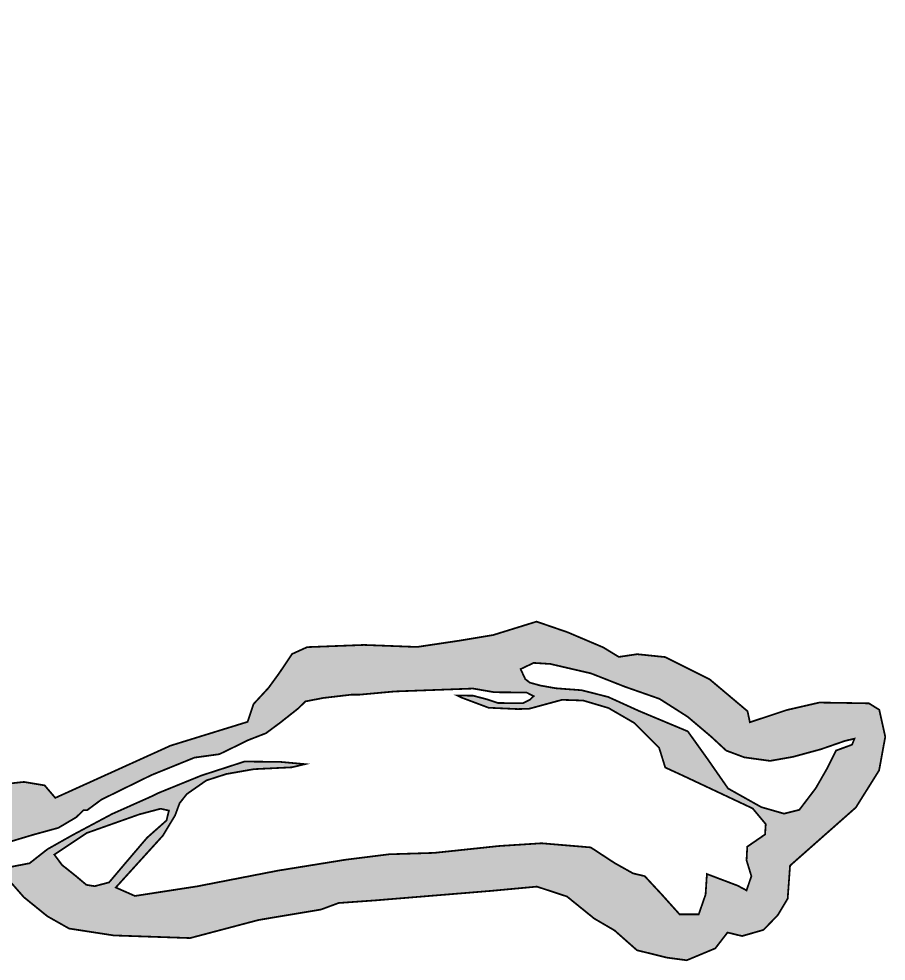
# Model space of a CAD drawing. Header units: metres. Extents: x 319750 to 415268, y 1725605 to 1842937.
# Drawn here: x 337476 to 338460, y 1777263 to 1778332 of the extents above; entities that cross this region are included whole.
import ezdxf

# ---------------------------------------------------------------- set-up
doc = ezdxf.new("R2010")
doc.units = ezdxf.units.M
doc.header["$MEASUREMENT"] = 0
doc.layers.add('MANGROOVES BUFFER ZONE', color=120, linetype='Continuous')

msp = doc.modelspace()

# ---------------------------------------------------------------- hatches: boundary and pattern name
at = {"layer": 'MANGROOVES BUFFER ZONE'}
h = msp.add_hatch(dxfattribs=at)
h.set_pattern_fill('GRASS', color=256, scale=10)
h.paths.add_polyline_path([(337549.1, 1777434), (337553.2, 1777434), (337569.4, 1777446), (337626.3, 1777473.9), (337675.1, 1777493.7), (337703.4, 1777497.6), (337719.7, 1777505.5), (337736, 1777513.5), (337756.3, 1777521.4), (337772.5, 1777533.4), (337792.9, 1777549.5), (337801.1, 1777557.5), (337821.3, 1777561.4), (337853.8, 1777565.2), (337861.9, 1777565.1), (337902.4, 1777568.8), (337991.4, 1777572.1), (338015.7, 1777567.9), (338040, 1777567.7), (338052.1, 1777567.6), (338060.2, 1777563.5), (338056.1, 1777559.5), (338048, 1777555.5), (338031.8, 1777555.6), (338019.6, 1777555.7), (338007.5, 1777559.8), (337991.4, 1777564), (337973.4, 1777564.2), (337978.1, 1777561.9), (338009.1, 1777550.3), (338042.3, 1777548.8), (338055.2, 1777549.2), (338092.4, 1777559.3), (338116.5, 1777558.5), (338145.2, 1777550), (338174.7, 1777532.9), (338202.6, 1777505), (338209.6, 1777482.5), (338231.3, 1777472.5), (338308.9, 1777436), (338323.7, 1777418.2), (338322.9, 1777406.5), (338302.7, 1777392.6), (338301.9, 1777377.1), (338307.4, 1777359.2), (338301.9, 1777343), (338291.8, 1777348.4), (338256.9, 1777361.6), (338255.4, 1777338.3), (338247.6, 1777315.8), (338225.9, 1777315.8), (338205.7, 1777338.3), (338186.3, 1777359.2), (338173.1, 1777362.3), (338152.2, 1777374), (338125, 1777391.8), (338069.1, 1777396.5), (338021, 1777393.4), (337947.3, 1777385.6), (337896.1, 1777384), (337846.5, 1777377.8), (337769.6, 1777365.4), (337678.1, 1777347.6), (337607.5, 1777336.7), (337585.8, 1777346.3), (337639.2, 1777405.1), (337653.1, 1777428.1), (337658.3, 1777442.1), (337666.5, 1777452.4), (337688.6, 1777467.8), (337711.3, 1777475.1), (337742.5, 1777480.6), (337785.6, 1777482.7), (337800.6, 1777486.3), (337772.2, 1777488.9), (337747.9, 1777489.1), (337739.8, 1777489.2), (337731.7, 1777489.2), (337707.4, 1777481.3), (337683, 1777473.4), (337634.3, 1777453.6), (337626.1, 1777449.6), (337581.5, 1777429.7), (337536.7, 1777405.8), (337508.3, 1777389.8), (337487.9, 1777373.8), (337467.6, 1777369.9), (337463.6, 1777370), (337427.1, 1777366.2), (337402.8, 1777362.4), (337366.4, 1777362.7), (337346.1, 1777358.8), (337321.8, 1777354.9), (337297.5, 1777351.1), (337265, 1777343.2), (337259.2, 1777342.2), (337285.9, 1777339.9), (337464.7, 1777354.4), (337481.3, 1777335.4), (337508.2, 1777313.6), (337532.8, 1777299.7), (337583.4, 1777291.9), (337670.2, 1777288.9), (337747.8, 1777309.4), (337818.8, 1777321.3), (337838.8, 1777328.7), (337880.7, 1777331.7), (338012.3, 1777342.5), (338063.9, 1777347.3), (338098, 1777336.1), (338128.9, 1777311.1), (338152, 1777297.6), (338177.5, 1777275.1), (338211.6, 1777266.7), (338234, 1777263.7), (338266.4, 1777277.2), (338280.3, 1777295.2), (338296.9, 1777291.2), (338321.2, 1777298.2), (338337.5, 1777315.1), (338348.6, 1777333.6), (338351.3, 1777371.1), (338426, 1777437.1), (338452.4, 1777479.2), (338459.4, 1777517.4), (338452.6, 1777548), (338440.9, 1777555.3), (338412.6, 1777555.8), (338384.5, 1777556.2), (338347.5, 1777547.7), (338305.7, 1777533.8), (338303, 1777546.4), (338260.1, 1777582.5), (338209.6, 1777607.8), (338177.7, 1777611.1), (338156.9, 1777608), (338139.2, 1777618.8), (338098.7, 1777636), (338063.5, 1777648.1), (338014.1, 1777632.8), (337975.5, 1777626.4), (337927.8, 1777619.3), (337867.6, 1777621.6), (337803, 1777619.1), (337785.9, 1777611.3), (337771.3, 1777589.5), (337759.3, 1777573), (337742.2, 1777554.5), (337735.4, 1777534.3), (337648, 1777507.3), (337517.1, 1777448), (337505, 1777462.2), (337481.6, 1777466.1), (337415.5, 1777459.1), (337239.4, 1777444.1), (337252.4, 1777527.6), (337258.2, 1777558), (337256.1, 1777583.3), (337247.9, 1777611), (337234.4, 1777628.9), (337210.2, 1777647.8), (337182.3, 1777684.3), (337148.9, 1777770), (337086.6, 1777845), (337039.6, 1777928.3), (337006.4, 1777999.3), (337004, 1778073.3), (336980.5, 1778109.3), (336991.7, 1778161.2), (337012.9, 1778235.3), (337039.3, 1778258.5), (337069, 1778276), (337091.3, 1778309.1), (337092, 1778332.2), (337078.8, 1778328.5), (337070.6, 1778324.5), (337062.5, 1778324.6), (337058.5, 1778320.6), (337050.4, 1778320.7), (337046.3, 1778312.6), (337042.2, 1778312.6), (337038.1, 1778304.6), (337025.9, 1778300.6), (337017.8, 1778296.6), (337013.7, 1778296.7), (337009.7, 1778292.7), (337005.6, 1778284.6), (336997.4, 1778280.6), (336989.3, 1778272.6), (336981.1, 1778264.6), (336977, 1778256.5), (336972.9, 1778252.5), (336964.7, 1778240.4), (336960.6, 1778236.4), (336960.5, 1778224.2), (336956.4, 1778212.1), (336952.2, 1778200), (336952.1, 1778183.8), (336952, 1778171.7), (336951.9, 1778163.6), (336947.8, 1778147.4), (336947.7, 1778135.3), (336945.6, 1778125.2), (336951.3, 1778086.7), (336967.3, 1778069.9), (336981.2, 1778006.6), (337000.5, 1777925.6), (337020.6, 1777863.8), (337053, 1777799.7), (337117.2, 1777719.1), (337141.1, 1777681.2), (337148.1, 1777657.3), (337141.9, 1777632.6), (337132.6, 1777612.5), (337138, 1777592.4), (337151.9, 1777575.5), (337168.1, 1777561.6), (337174.3, 1777563.1), (337175.9, 1777572.4), (337168.9, 1777586.3), (337168.1, 1777604.8), (337173.5, 1777620.2), (337187.4, 1777619.5), (337204.4, 1777599.4), (337209.1, 1777570.8), (337186.7, 1777468.2), (337160.6, 1777449.4), (337164.7, 1777445.3), (337168.7, 1777441.2), (337168.6, 1777433.1), (337160.5, 1777429.1), (337156.4, 1777429.1), (337132.1, 1777429.3), (337116, 1777429.5), (337107.9, 1777429.5), (337095.8, 1777433.7), (337087.7, 1777437.8), (337072.5, 1777419.8), (337044.9, 1777396.1), (337024.1, 1777384.4), (337042.7, 1777377.4), (337050.7, 1777373.3), (337054.7, 1777369.3), (337062.8, 1777361.1), (337074.8, 1777348.8), (337078.9, 1777348.8), (337082.9, 1777344.7), (337091, 1777348.7), (337099.1, 1777348.6), (337103.2, 1777356.7), (337107.3, 1777364.8), (337111.4, 1777364.7), (337119.5, 1777368.7), (337123.6, 1777372.7), (337127.6, 1777372.7), (337135.7, 1777372.6), (337139.8, 1777372.6), (337143.8, 1777372.6), (337168.1, 1777372.4), (337192.4, 1777376.2), (337200.5, 1777376.2), (337257.2, 1777375.7), (337297.7, 1777379.4), (337322, 1777383.3), (337350.4, 1777387.1), (337390.9, 1777386.7), (337415.2, 1777390.6), (337439.5, 1777390.4), (337492.2, 1777406.2), (337520.6, 1777414), (337540.9, 1777426)])
h.paths.add_polyline_path([(337516, 1777383.6), (337552.7, 1777408.1), (337612.5, 1777429.3), (337636.7, 1777435.7), (337646.1, 1777433.6), (337643.4, 1777422.4), (337621.2, 1777402.7), (337593, 1777369.6), (337578.2, 1777352.1), (337561.8, 1777347.8), (337552.4, 1777349.3), (337539.4, 1777360.2), (337524.8, 1777371.8)], flags=16)
h.paths.add_polyline_path([(338045.4, 1777594.2), (338060.2, 1777601.2), (338079.2, 1777600), (338125.3, 1777589.3), (338163.7, 1777574.2), (338203.1, 1777560.4), (338235, 1777540.1), (338261.5, 1777517.7), (338278.8, 1777501.7), (338299.4, 1777494), (338328.6, 1777490), (338354.7, 1777494.6), (338386.3, 1777503.2), (338413.7, 1777512.7), (338424.4, 1777515.2), (338421.7, 1777508.4), (338403.5, 1777501.7), (338393.7, 1777482), (338380.5, 1777459), (338361.8, 1777434.4), (338344.5, 1777430.1), (338318.7, 1777437.5), (338280.9, 1777458.7), (338257.6, 1777492.2), (338235.2, 1777523.5), (338180.2, 1777546.5), (338144.7, 1777562.6), (338114.6, 1777570.2), (338085.4, 1777572.4), (338067.9, 1777575.5), (338055.9, 1777578.8), (338050.7, 1777582.8)], flags=16)

# ---------------------------------------------------------------- linework, layer by layer
at = {"layer": 'MANGROOVES BUFFER ZONE', "const_width": 2}
for points in [[(337464.7, 1777354.4), (337481.3, 1777335.4), (337508.2, 1777313.6), (337532.8, 1777299.7), (337583.4, 1777291.9), (337670.2, 1777288.9), (337747.8, 1777309.4), (337818.8, 1777321.3), (337838.8, 1777328.7), (337880.7, 1777331.7), (338012.3, 1777342.5), (338063.9, 1777347.3), (338098, 1777336.1), (338128.9, 1777311.1), (338152, 1777297.6), (338177.5, 1777275.1), (338211.6, 1777266.7), (338234, 1777263.7), (338266.4, 1777277.2), (338280.3, 1777295.2), (338296.9, 1777291.2), (338321.2, 1777298.2), (338337.5, 1777315.1), (338348.6, 1777333.6), (338351.3, 1777371.1), (338426, 1777437.1), (338452.4, 1777479.2), (338459.4, 1777517.4), (338452.6, 1777548), (338440.9, 1777555.3), (338412.6, 1777555.8), (338384.5, 1777556.2), (338347.5, 1777547.7), (338305.7, 1777533.8), (338303, 1777546.4), (338260.1, 1777582.5), (338209.6, 1777607.8), (338177.7, 1777611.1), (338156.9, 1777608), (338139.2, 1777618.8), (338098.7, 1777636), (338063.5, 1777648.1), (338014.1, 1777632.8), (337975.5, 1777626.4), (337927.8, 1777619.3), (337867.6, 1777621.6), (337803, 1777619.1), (337785.9, 1777611.3), (337771.3, 1777589.5), (337759.3, 1777573), (337742.2, 1777554.5), (337735.4, 1777534.3), (337648, 1777507.3), (337517.1, 1777448), (337505, 1777462.2), (337481.6, 1777466.1), (337415.5, 1777459.1)], [(337439.5, 1777390.4), (337492.2, 1777406.2), (337520.6, 1777414), (337540.9, 1777426), (337549.1, 1777434), (337549.1, 1777434), (337553.2, 1777434), (337569.4, 1777446), (337626.3, 1777473.9), (337675.1, 1777493.7), (337703.4, 1777497.6), (337719.7, 1777505.5), (337736, 1777513.5), (337756.3, 1777521.4), (337772.5, 1777533.4), (337792.9, 1777549.5), (337801.1, 1777557.5), (337821.3, 1777561.4), (337853.8, 1777565.2), (337861.9, 1777565.1), (337902.4, 1777568.8), (337991.4, 1777572.1), (338015.7, 1777567.9), (338040, 1777567.7), (338052.1, 1777567.6), (338060.2, 1777563.5), (338056.1, 1777559.5), (338048, 1777555.5), (338031.8, 1777555.6), (338019.6, 1777555.7), (338007.5, 1777559.8), (337991.4, 1777564), (337973.4, 1777564.2), (337978.1, 1777561.9), (338009.1, 1777550.3), (338042.3, 1777548.8), (338055.2, 1777549.2), (338092.4, 1777559.3), (338116.5, 1777558.5), (338145.2, 1777550), (338174.7, 1777532.9), (338202.6, 1777505), (338209.6, 1777482.5), (338231.3, 1777472.5), (338308.9, 1777436), (338323.7, 1777418.2), (338322.9, 1777406.5), (338302.7, 1777392.6), (338301.9, 1777377.1), (338307.4, 1777359.2), (338301.9, 1777343), (338291.8, 1777348.4), (338256.9, 1777361.6), (338255.4, 1777338.3), (338247.6, 1777315.8), (338225.9, 1777315.8), (338205.7, 1777338.3), (338186.3, 1777359.2), (338173.1, 1777362.3), (338152.2, 1777374), (338125, 1777391.8), (338069.1, 1777396.5), (338021, 1777393.4), (337947.3, 1777385.6), (337896.1, 1777384), (337846.5, 1777377.8), (337769.6, 1777365.4), (337678.1, 1777347.6), (337607.5, 1777336.7), (337585.8, 1777346.3), (337639.2, 1777405.1), (337653.1, 1777428.1), (337658.3, 1777442.1), (337666.5, 1777452.4), (337688.6, 1777467.8), (337711.3, 1777475.1), (337742.5, 1777480.6), (337785.6, 1777482.7), (337800.6, 1777486.3), (337772.2, 1777488.9), (337747.9, 1777489.1), (337739.8, 1777489.2), (337731.7, 1777489.2), (337707.4, 1777481.3), (337683, 1777473.4), (337634.3, 1777453.6), (337626.1, 1777449.6), (337581.5, 1777429.7), (337536.7, 1777405.8), (337508.3, 1777389.8), (337487.9, 1777373.8), (337467.6, 1777369.9)]]:
    msp.add_lwpolyline(points, dxfattribs=at)
for points in [[(338045.4, 1777594.2), (338060.2, 1777601.2), (338079.2, 1777600), (338125.3, 1777589.3), (338163.7, 1777574.2), (338203.1, 1777560.4), (338235, 1777540.1), (338261.5, 1777517.7), (338278.8, 1777501.7), (338299.4, 1777494), (338328.6, 1777490), (338354.7, 1777494.6), (338386.3, 1777503.2), (338413.7, 1777512.7), (338424.4, 1777515.2), (338421.7, 1777508.4), (338403.5, 1777501.7), (338393.7, 1777482), (338380.5, 1777459), (338361.8, 1777434.4), (338344.5, 1777430.1), (338318.7, 1777437.5), (338280.9, 1777458.7), (338257.6, 1777492.2), (338235.2, 1777523.5), (338180.2, 1777546.5), (338144.7, 1777562.6), (338114.6, 1777570.2), (338085.4, 1777572.4), (338067.9, 1777575.5), (338055.9, 1777578.8), (338050.7, 1777582.8), (338045.4, 1777594.2)], [(337516, 1777383.6), (337552.7, 1777408.1), (337612.5, 1777429.3), (337636.7, 1777435.7), (337646.1, 1777433.6), (337643.4, 1777422.4), (337621.2, 1777402.7), (337593, 1777369.6), (337578.2, 1777352.1), (337561.8, 1777347.8), (337552.4, 1777349.3), (337539.4, 1777360.2), (337524.8, 1777371.8), (337516, 1777383.6)]]:
    msp.add_lwpolyline(points, close=True, dxfattribs=at)

doc.saveas('drawing.dxf')
